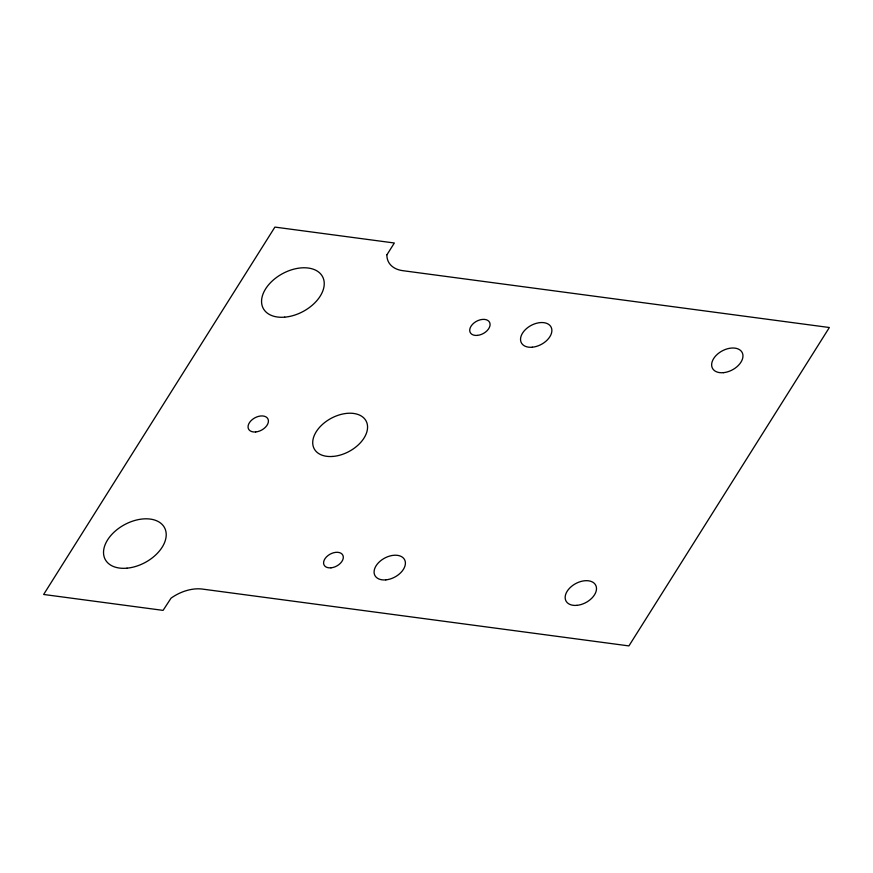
<?xml version="1.0" encoding="UTF-8"?>
<svg xmlns="http://www.w3.org/2000/svg" width="873" height="873" viewBox="0 0 873 873"><rect width="100%" height="100%" fill="white"/><g stroke="black" fill="none" stroke-linecap="round" stroke-linejoin="round"><path stroke-width="1.31" d="M386.968 254.72L386.881 255.276A33.643 21.541 -28.2 0 0 402.813 270.674L829.35 327.517L628.92 645.911L202.383 589.079A33.643 21.541 -28.2 0 0 171.032 598.169L163.076 610.38L43.65 594.469L274.908 227.089L394.345 243L386.968 254.72M127.032 568.17A33.643 21.541 -28.2 0 0 165.073 528.831A33.643 21.541 -28.2 0 0 112.486 533.719A33.643 21.541 -28.2 0 0 127.032 568.17M284.685 317.161A33.643 21.541 -28.2 0 0 323.196 278.029A33.643 21.541 -28.2 0 0 270.794 282.394A33.643 21.541 -28.2 0 0 284.685 317.161M255.691 431.96A10.934 6.995 -28.2 0 0 268.055 419.171A10.934 6.995 -28.2 0 0 250.966 420.764A10.934 6.995 -28.2 0 0 255.691 431.96M330.976 567.832A10.596 6.788 -28.2 0 0 342.958 555.435A10.596 6.788 -28.2 0 0 326.393 556.974A10.596 6.788 -28.2 0 0 330.976 567.832M477.367 335.396A10.934 6.995 -28.2 0 0 489.72 322.617A10.934 6.995 -28.2 0 0 472.631 324.199A10.934 6.995 -28.2 0 0 477.367 335.396M332.384 456.47A29.442 18.846 -28.2 0 0 366.802 422.576A29.442 18.846 -28.2 0 0 321.22 425.588A29.442 18.846 -28.2 0 0 332.384 456.47M723.39 372.673A16.827 10.771 -28.2 0 0 742.399 352.998A16.827 10.771 -28.2 0 0 716.111 355.453A16.827 10.771 -28.2 0 0 723.39 372.673M576.922 605.349A16.827 10.771 -28.2 0 0 595.932 585.674A16.827 10.771 -28.2 0 0 569.643 588.118A16.827 10.771 -28.2 0 0 576.922 605.349M532.301 347.214A16.827 10.771 -28.2 0 0 551.31 327.539A16.827 10.771 -28.2 0 0 525.022 329.983A16.827 10.771 -28.2 0 0 532.301 347.214M385.833 579.879A16.827 10.771 -28.2 0 0 404.843 560.215A16.827 10.771 -28.2 0 0 378.555 562.659A16.827 10.771 -28.2 0 0 385.833 579.879"/></g></svg>
